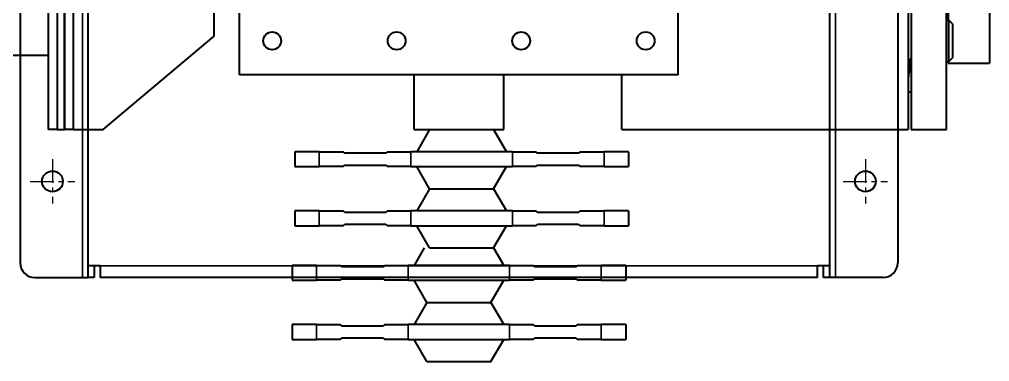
# Model space of a CAD drawing. Header units: millimetres. Extents: x 9486 to 14955, y -5687 to 1872.
# Drawn here: x 11428 to 12083, y -3891 to -3660 of the extents above; entities that cross this region are included whole.
import ezdxf

# ---------------------------------------------------------------- set-up
doc = ezdxf.new("R2010")
doc.units = ezdxf.units.MM
doc.linetypes.add('CENTER', pattern=[50.8, 31.75, -6.35, 6.35, -6.35])
doc.layers.add('가시적인 것(ISO)', color=3, linetype='Continuous', lineweight=40)
doc.layers.add('가시적인 좁은 것(ISO)', color=3, linetype='Continuous', lineweight=35)

# ---------------------------------------------------------------- blocks, each defined once
blk = doc.blocks.new('A$C49A46118')
at = {"layer": '가시적인 것(ISO)'}
for p, q in [((10, 300), (42, 300)), ((42, 300), (46, 300)), ((46, 300), (50, 300)), ((46, 292), (46, 300)), ((50, 300), (50, 292)), ((54, 300), (538, 300)), ((54, 300), (54, 292)), ((538, 292), (538, 300)), ((542, 300), (546, 300)), ((542, 292), (542, 300)), ((550, 300), (546, 300)), ((546, 300), (546, 292)), ((582, 300), (550, 300)), ((0, 290), (0, -290)), ((46, 292), (54, 292)), ((46, -292), (46, 292)), ((538, 292), (546, 292)), ((546, 292), (546, -292)), ((592, 213.5), (592, 290)), ((592, 213.5), (592, -290)), ((54, -292), (46, -292)), ((46, -300), (46, -292)), ((50, -292), (50, -300)), ((54, -292), (54, -300)), ((538, -300), (538, -292)), ((546, -292), (538, -292)), ((542, -300), (542, -292)), ((546, -292), (546, -300)), ((10, -300), (42, -300)), ((42, -300), (46, -300)), ((50, -300), (46, -300)), ((538, -300), (54, -300)), ((546, -300), (542, -300)), ((550, -300), (546, -300)), ((582, -300), (550, -300))]:
    blk.add_line(p, q, dxfattribs=at)
for centre in [(21.8, 235), (570.2, 235), (21.8, -235), (570.2, -235)]:
    blk.add_circle(centre, 7, dxfattribs=at)
for centre, start, end in [((10, 290), 90, 180), ((582, 290), 0, 90), ((10, -290), 180, 270), ((582, -290), 270, 0)]:
    blk.add_arc(centre, 10, start, end, dxfattribs=at)
at = {"layer": '가시적인 좁은 것(ISO)'}
for p, q in [((42, -300), (42, 300)), ((550, 300), (550, -300)), ((538, 292), (54, 292)), ((54, -292), (538, -292))]:
    blk.add_line(p, q, dxfattribs=at)

msp = doc.modelspace()

# ---------------------------------------------------------------- linework, layer by layer
at = {"color": 1, "linetype": 'CENTER', "ltscale": 0.5}
for p, q in [((11450.618, -3754.315), (11450.618, -3784.315)), ((11999.018, -3754.315), (11999.018, -3784.315)), ((11435.618, -3769.315), (11465.618, -3769.315)), ((11984.018, -3769.315), (12014.018, -3769.315))]:
    msp.add_line(p, q, dxfattribs=at)
at = {"layer": '가시적인 것(ISO)'}
for p, q in [((11447.818, -3334.315), (11447.818, -3734.315)), ((11453.818, -3334.315), (11453.818, -3734.315)), ((11453.818, -3334.315), (11453.818, -3734.315)), ((11458.818, -3334.315), (11458.818, -3734.315)), ((11458.818, -3734.315), (11458.818, -3334.315)), ((12027.818, -3334.315), (12027.818, -3734.315)), ((12029.818, -3334.315), (12029.818, -3734.315)), ((12053.818, -3734.315), (12053.818, -3334.315)), ((11576.818, -3697.315), (11576.818, -3371.315)), ((11872.818, -3697.315), (11872.818, -3371.315)), ((12082.818, -3379.315), (12082.818, -3689.315)), ((11464.818, -3734.305), (11464.818, -3536.315)), ((12054.818, -3550.32), (12054.818, -3660.315)), ((11559.818, -3671.128), (11559.818, -3642.465)), ((12053.818, -3660.315), (12055.318, -3660.315)), ((12055.318, -3688.315), (12055.318, -3660.315)), ((12057.818, -3662.815), (12055.318, -3660.315)), ((12057.818, -3662.815), (12057.818, -3685.815)), ((11484.818, -3734.315), (11559.818, -3671.128)), ((11447.818, -3684.315), (11288.818, -3684.315)), ((12027.818, -3686.815), (12029.818, -3686.815)), ((12028.53, -3686.815), (12028.533, -3692.816)), ((12053.818, -3688.315), (12055.318, -3688.315)), ((12054.818, -3688.315), (12054.818, -3689.315)), ((12054.818, -3689.315), (12082.818, -3689.315)), ((12057.818, -3685.815), (12055.318, -3688.315)), ((11872.818, -3697.315), (11576.818, -3697.315)), ((11694.568, -3734.315), (11694.568, -3697.315)), ((11755.068, -3734.315), (11755.068, -3697.315)), ((11834.818, -3734.315), (11834.818, -3697.315)), ((12028.398, -3695.463), (12027.818, -3700.013)), ((12029.628, -3695.624), (12028.398, -3695.463)), ((12029.806, -3692.816), (12028.533, -3692.816)), ((12029.818, -3695.649), (12029.628, -3695.624)), ((12029.818, -3692.816), (12029.806, -3692.816)), ((12027.818, -3708.682), (12029.818, -3708.944)), ((12028.841, -3708.816), (12028.54, -3708.816)), ((11453.818, -3734.315), (11447.818, -3734.315)), ((11453.818, -3734.315), (11458.818, -3734.315)), ((11464.818, -3734.315), (11458.818, -3734.315)), ((11464.818, -3734.305), (11464.818, -3734.315)), ((11464.818, -3734.315), (11484.818, -3734.315)), ((11694.568, -3734.315), (11755.068, -3734.315)), ((11705.075, -3734.315), (11696.415, -3749.315)), ((11705.075, -3734.315), (11748.255, -3734.315)), ((11748.255, -3734.315), (11756.915, -3749.315)), ((11834.818, -3734.315), (12027.818, -3734.315)), ((12029.818, -3734.315), (12053.818, -3734.315)), ((11630.615, -3749.315), (11614.165, -3749.315)), ((11614.165, -3749.315), (11614.165, -3759.315)), ((11630.615, -3749.315), (11646.665, -3749.315)), ((11647.857, -3750.315), (11646.665, -3749.315)), ((11676.665, -3749.315), (11675.473, -3750.315)), ((11676.665, -3749.315), (11692.463, -3749.315)), ((11760.867, -3749.315), (11692.463, -3749.315)), ((11760.867, -3749.315), (11776.665, -3749.315)), ((11777.857, -3750.315), (11776.665, -3749.315)), ((11806.665, -3749.315), (11805.473, -3750.315)), ((11806.665, -3749.315), (11822.716, -3749.315)), ((11839.165, -3749.315), (11822.716, -3749.315)), ((11839.165, -3749.315), (11839.165, -3759.315)), ((11675.473, -3750.315), (11647.857, -3750.315)), ((11805.473, -3750.315), (11777.857, -3750.315)), ((11614.165, -3759.315), (11630.615, -3759.315)), ((11646.665, -3759.315), (11630.615, -3759.315)), ((11646.665, -3759.315), (11647.857, -3758.315)), ((11647.857, -3758.315), (11675.473, -3758.315)), ((11675.473, -3758.315), (11676.665, -3759.315)), ((11692.463, -3759.315), (11676.665, -3759.315)), ((11692.463, -3759.315), (11760.867, -3759.315)), ((11705.075, -3774.315), (11696.415, -3759.315)), ((11748.255, -3774.315), (11756.915, -3759.315)), ((11776.665, -3759.315), (11760.867, -3759.315)), ((11776.665, -3759.315), (11777.857, -3758.315)), ((11777.857, -3758.315), (11805.473, -3758.315)), ((11805.473, -3758.315), (11806.665, -3759.315)), ((11822.716, -3759.315), (11806.665, -3759.315)), ((11822.716, -3759.315), (11839.165, -3759.315)), ((11705.075, -3774.315), (11696.415, -3789.315)), ((11705.075, -3774.315), (11748.255, -3774.315)), ((11705.075, -3774.315), (11748.255, -3774.315)), ((11748.255, -3774.315), (11756.915, -3789.315)), ((11630.615, -3789.315), (11614.165, -3789.315)), ((11614.165, -3789.315), (11614.165, -3799.315)), ((11630.615, -3789.315), (11646.665, -3789.315)), ((11647.857, -3790.315), (11646.665, -3789.315)), ((11676.665, -3789.315), (11675.473, -3790.315)), ((11676.665, -3789.315), (11692.463, -3789.315)), ((11760.867, -3789.315), (11692.463, -3789.315)), ((11760.867, -3789.315), (11776.665, -3789.315)), ((11777.857, -3790.315), (11776.665, -3789.315)), ((11806.665, -3789.315), (11805.473, -3790.315)), ((11806.665, -3789.315), (11822.716, -3789.315)), ((11839.165, -3789.315), (11822.716, -3789.315)), ((11839.165, -3789.315), (11839.165, -3799.315)), ((11675.473, -3790.315), (11647.857, -3790.315)), ((11805.473, -3790.315), (11777.857, -3790.315)), ((11614.165, -3799.315), (11630.615, -3799.315)), ((11646.665, -3799.315), (11630.615, -3799.315)), ((11646.665, -3799.315), (11647.857, -3798.315)), ((11647.857, -3798.315), (11675.473, -3798.315)), ((11675.473, -3798.315), (11676.665, -3799.315)), ((11692.463, -3799.315), (11676.665, -3799.315)), ((11692.463, -3799.315), (11760.867, -3799.315)), ((11705.075, -3814.315), (11696.415, -3799.315)), ((11748.255, -3814.315), (11756.915, -3799.315)), ((11776.665, -3799.315), (11760.867, -3799.315)), ((11776.665, -3799.315), (11777.857, -3798.315)), ((11777.857, -3798.315), (11805.473, -3798.315)), ((11805.473, -3798.315), (11806.665, -3799.315)), ((11822.716, -3799.315), (11806.665, -3799.315)), ((11822.716, -3799.315), (11839.165, -3799.315)), ((11701.38, -3814.315), (11694.568, -3826.115)), ((11705.075, -3814.315), (11748.255, -3814.315)), ((11748.255, -3814.315), (11755.068, -3826.115)), ((11628.767, -3826.115), (11612.318, -3826.115)), ((11612.318, -3826.115), (11612.318, -3836.115)), ((11628.767, -3826.115), (11644.818, -3826.115)), ((11646.009, -3827.115), (11644.818, -3826.115)), ((11673.626, -3827.115), (11646.009, -3827.115)), ((11674.818, -3826.115), (11673.626, -3827.115)), ((11674.818, -3826.115), (11690.616, -3826.115)), ((11759.02, -3826.115), (11690.616, -3826.115)), ((11759.02, -3826.115), (11774.818, -3826.115)), ((11776.009, -3827.115), (11774.818, -3826.115)), ((11803.626, -3827.115), (11776.009, -3827.115)), ((11804.818, -3826.115), (11803.626, -3827.115)), ((11804.818, -3826.115), (11820.868, -3826.115)), ((11837.318, -3826.115), (11820.868, -3826.115)), ((11837.318, -3826.115), (11837.318, -3836.115)), ((11644.818, -3836.115), (11646.009, -3835.115)), ((11646.009, -3835.115), (11673.626, -3835.115)), ((11673.626, -3835.115), (11674.818, -3836.115)), ((11774.818, -3836.115), (11776.009, -3835.115)), ((11776.009, -3835.115), (11803.626, -3835.115)), ((11803.626, -3835.115), (11804.818, -3836.115)), ((11612.318, -3836.115), (11628.767, -3836.115)), ((11644.818, -3836.115), (11628.767, -3836.115)), ((11690.616, -3836.115), (11674.818, -3836.115)), ((11690.616, -3836.115), (11759.02, -3836.115)), ((11703.228, -3851.115), (11694.568, -3836.115)), ((11746.407, -3851.115), (11755.068, -3836.115)), ((11774.818, -3836.115), (11759.02, -3836.115)), ((11820.868, -3836.115), (11804.818, -3836.115)), ((11820.868, -3836.115), (11837.318, -3836.115)), ((11703.228, -3851.115), (11694.568, -3866.115)), ((11703.228, -3851.115), (11746.407, -3851.115)), ((11746.407, -3851.115), (11755.068, -3866.115)), ((11628.767, -3866.115), (11612.318, -3866.115)), ((11612.318, -3866.115), (11612.318, -3876.115)), ((11628.767, -3866.115), (11644.818, -3866.115)), ((11646.009, -3867.115), (11644.818, -3866.115)), ((11673.626, -3867.115), (11646.009, -3867.115)), ((11674.818, -3866.115), (11673.626, -3867.115)), ((11674.818, -3866.115), (11690.616, -3866.115)), ((11759.02, -3866.115), (11690.616, -3866.115)), ((11759.02, -3866.115), (11774.818, -3866.115)), ((11776.009, -3867.115), (11774.818, -3866.115)), ((11803.626, -3867.115), (11776.009, -3867.115)), ((11804.818, -3866.115), (11803.626, -3867.115)), ((11804.818, -3866.115), (11820.868, -3866.115)), ((11837.318, -3866.115), (11820.868, -3866.115)), ((11837.318, -3866.115), (11837.318, -3876.115)), ((11612.318, -3876.115), (11628.767, -3876.115)), ((11644.818, -3876.115), (11628.767, -3876.115)), ((11644.818, -3876.115), (11646.009, -3875.115)), ((11646.009, -3875.115), (11673.626, -3875.115)), ((11673.626, -3875.115), (11674.818, -3876.115)), ((11690.616, -3876.115), (11674.818, -3876.115)), ((11690.616, -3876.115), (11759.02, -3876.115)), ((11703.228, -3891.115), (11694.568, -3876.115)), ((11746.407, -3891.115), (11755.068, -3876.115)), ((11774.818, -3876.115), (11759.02, -3876.115)), ((11774.818, -3876.115), (11776.009, -3875.115)), ((11776.009, -3875.115), (11803.626, -3875.115)), ((11803.626, -3875.115), (11804.818, -3876.115)), ((11820.868, -3876.115), (11804.818, -3876.115)), ((11820.868, -3876.115), (11837.318, -3876.115)), ((11703.228, -3891.115), (11746.407, -3891.115))]:
    msp.add_line(p, q, dxfattribs=at)
for centre in [(11598.818, -3674.315), (11682.818, -3674.315), (11766.818, -3674.315), (11850.818, -3674.315)]:
    msp.add_circle(centre, 6, dxfattribs=at)
for points in [[(12028.533, -3692.816), (12028.533, -3693.701), (12028.488, -3694.585), (12028.398, -3695.463)], [(12028.54, -3708.816), (12028.54, -3708.803), (12028.537, -3708.789), (12028.531, -3708.776)]]:
    msp.add_open_spline(points, degree=3, dxfattribs=at)
at = {"layer": '가시적인 좁은 것(ISO)'}
for p, q in [((11630.615, -3749.315), (11630.615, -3759.315)), ((11692.463, -3749.315), (11692.463, -3759.315)), ((11760.867, -3749.315), (11760.867, -3759.315)), ((11822.716, -3749.315), (11822.716, -3759.315)), ((11630.615, -3789.315), (11630.615, -3799.315)), ((11692.463, -3789.315), (11692.463, -3799.315)), ((11760.867, -3789.315), (11760.867, -3799.315)), ((11822.716, -3789.315), (11822.716, -3799.315)), ((11628.767, -3826.115), (11628.767, -3836.115)), ((11690.616, -3826.115), (11690.616, -3836.115)), ((11759.02, -3826.115), (11759.02, -3836.115)), ((11820.868, -3826.115), (11820.868, -3836.115)), ((11628.767, -3866.115), (11628.767, -3876.115)), ((11690.616, -3866.115), (11690.616, -3876.115)), ((11759.02, -3866.115), (11759.02, -3876.115)), ((11820.868, -3866.115), (11820.868, -3876.115))]:
    msp.add_line(p, q, dxfattribs=at)

# ---------------------------------------------------------------- block references
msp.add_blockref('A$C49A46118', (11428.818, -3534.315))

doc.saveas('drawing.dxf')
